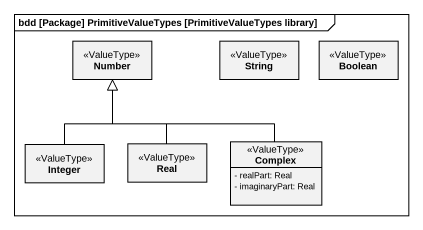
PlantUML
@startuml
mainframe bdd [Package] PrimitiveValueTypes [PrimitiveValueTypes library]
hide circle
hide empty members
skinparam classAttributeIconSize 0
class Number <<ValueType>>
class String <<ValueType>>
class Boolean <<ValueType>>
class Complex <<ValueType>> {
  - realPart: Real
  - imaginaryPart: Real
}
class Integer <<ValueType>>
class Real <<ValueType>>
Complex -up-|> Number
Integer -up-|> Number
Real -up-|> Number
@enduml
